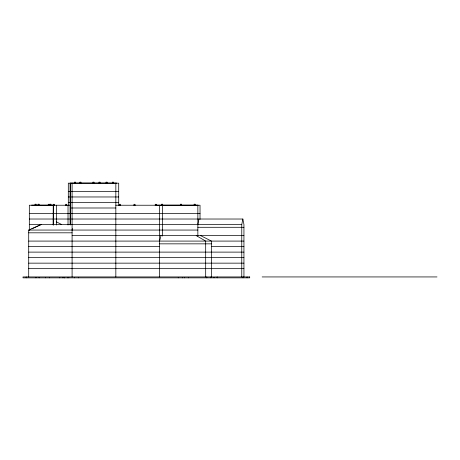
<?xml version="1.0" encoding="UTF-8"?>
<svg xmlns="http://www.w3.org/2000/svg" width="460" height="460" viewBox="0 0 460 460"><rect width="100%" height="100%" fill="white"/><g stroke="black" fill="none" stroke-linecap="round" stroke-linejoin="round"><path stroke-width="0.69" d="M197.857 224.537L198.944 219.023M241.764 276.937L241.764 224.537L242.851 219.023L29.325 219.023M72.093 230.058L72.45 228.677M159.585 241.086L161.023 235.572M29.325 230.058L30.601 229.465M31.872 228.879L41.256 224.537M28.71 276.937L28.71 230.058L40.957 224.537M70.328 183.063L116.65 183.063M68.31 191.446L118.709 191.446M68.31 196.966L118.709 196.966M68.31 202.48L118.709 202.48M31.585 205.125L54.424 205.125M155.963 205.125L198.018 205.125M70.207 205.235L29.325 205.235L29.325 230.333M115.84 205.235L200.031 205.235L200.031 219.46M70.219 207.995L115.84 207.995M29.325 213.509L200.031 213.509M29.325 224.537L241.764 224.537M197.857 227.297L243.938 227.297M28.71 230.058L197.857 230.058M28.71 232.812L72.093 232.812M72.093 235.572L243.938 235.572M28.71 241.086L243.938 241.086M159.585 243.846L211.468 243.846M28.71 246.6L159.585 246.6M211.312 246.6L243.938 246.6M28.71 252.114L243.938 252.114M28.71 257.629L243.938 257.629M28.71 263.149L243.938 263.149M28.71 268.663L243.938 268.663M262.148 276.937L437 276.937M200.531 235.572L211.468 241.086L211.468 276.937M56.223 221.783L61.697 224.537M196.184 235.572L205.683 241.086L205.683 276.937M242.851 219.023L243.938 224.537L243.938 276.937M247.072 276.937L247.072 277.851M243.047 276.937L243.047 277.851M217.172 276.937L217.172 277.851M214.009 277.392L214.009 277.851M210.91 276.937L210.91 277.851M206.787 276.937L206.787 277.851M197.857 205.235L197.857 236.066M195.236 205.43L195.236 204.205L194.137 204.205L194.137 205.43M188.491 277.392L188.491 277.851M184.362 277.392L184.362 277.851M182.413 277.392L182.413 277.851M181.533 205.43L181.533 204.205L180.429 204.205L180.429 205.43M178.284 277.392L178.284 277.851M162.69 205.43L162.69 204.205L161.586 204.205L161.586 205.43M162.455 205.235L162.455 236.066M159.585 205.235L159.585 276.937M156.337 205.522L156.337 204.297L155.238 204.297L155.238 205.522M135.056 205.522L135.056 204.297L133.952 204.297L133.952 205.522M120.462 205.522L120.462 204.297L119.358 204.297L119.358 205.522M118.709 205.396L118.709 183.178L68.31 183.178L68.31 205.396M115.84 183.178L115.84 276.937M113.493 183.373L113.493 182.148L112.389 182.148L112.389 183.373M107.134 183.373L107.134 182.148L106.03 182.148L106.03 183.373M100.084 183.373L100.084 182.148L98.986 182.148L98.986 183.373M94.018 183.373L94.018 182.148L92.914 182.148L92.914 183.373M80.943 183.373L80.943 182.148L79.839 182.148L79.839 183.373M78.637 277.392L78.637 277.851M75.532 183.373L75.532 182.148L74.434 182.148L74.434 183.373M74.623 277.392L74.623 277.851M72.093 183.178L72.093 276.937M70.219 224.75L70.213 183.178L70.207 225.009M68.781 277.392L68.781 277.851M68.022 205.235L68.022 225.009M67.396 277.392L67.396 277.851M66.711 205.522L66.711 204.297L65.613 204.297L65.613 205.522M64.699 277.392L64.699 277.851M64.176 277.392L64.176 277.851M62.928 277.392L62.928 277.851M59.754 277.392L59.754 277.851M56.465 205.235L56.465 225.009M54.343 205.522L54.343 204.297L53.239 204.297L53.205 225.009M53.394 225.009L53.348 205.235L53.251 224.595M50.997 205.43L50.997 204.205L49.893 204.205L49.893 205.43M49.628 277.392L49.628 277.851M49.364 205.522L49.364 204.297L48.26 204.297L48.26 205.522M45.615 277.392L45.615 277.851M39.163 205.43L39.163 204.205L38.059 204.205L38.059 205.43M39.14 277.392L39.14 277.851M36.133 205.43L36.133 204.205L35.035 204.205L35.035 205.43M35.926 277.392L35.926 277.851M26.191 276.937L26.191 277.851M249.699 276.937L23 276.937L23.017 277.851L249.699 277.851L249.699 276.937"/></g></svg>
